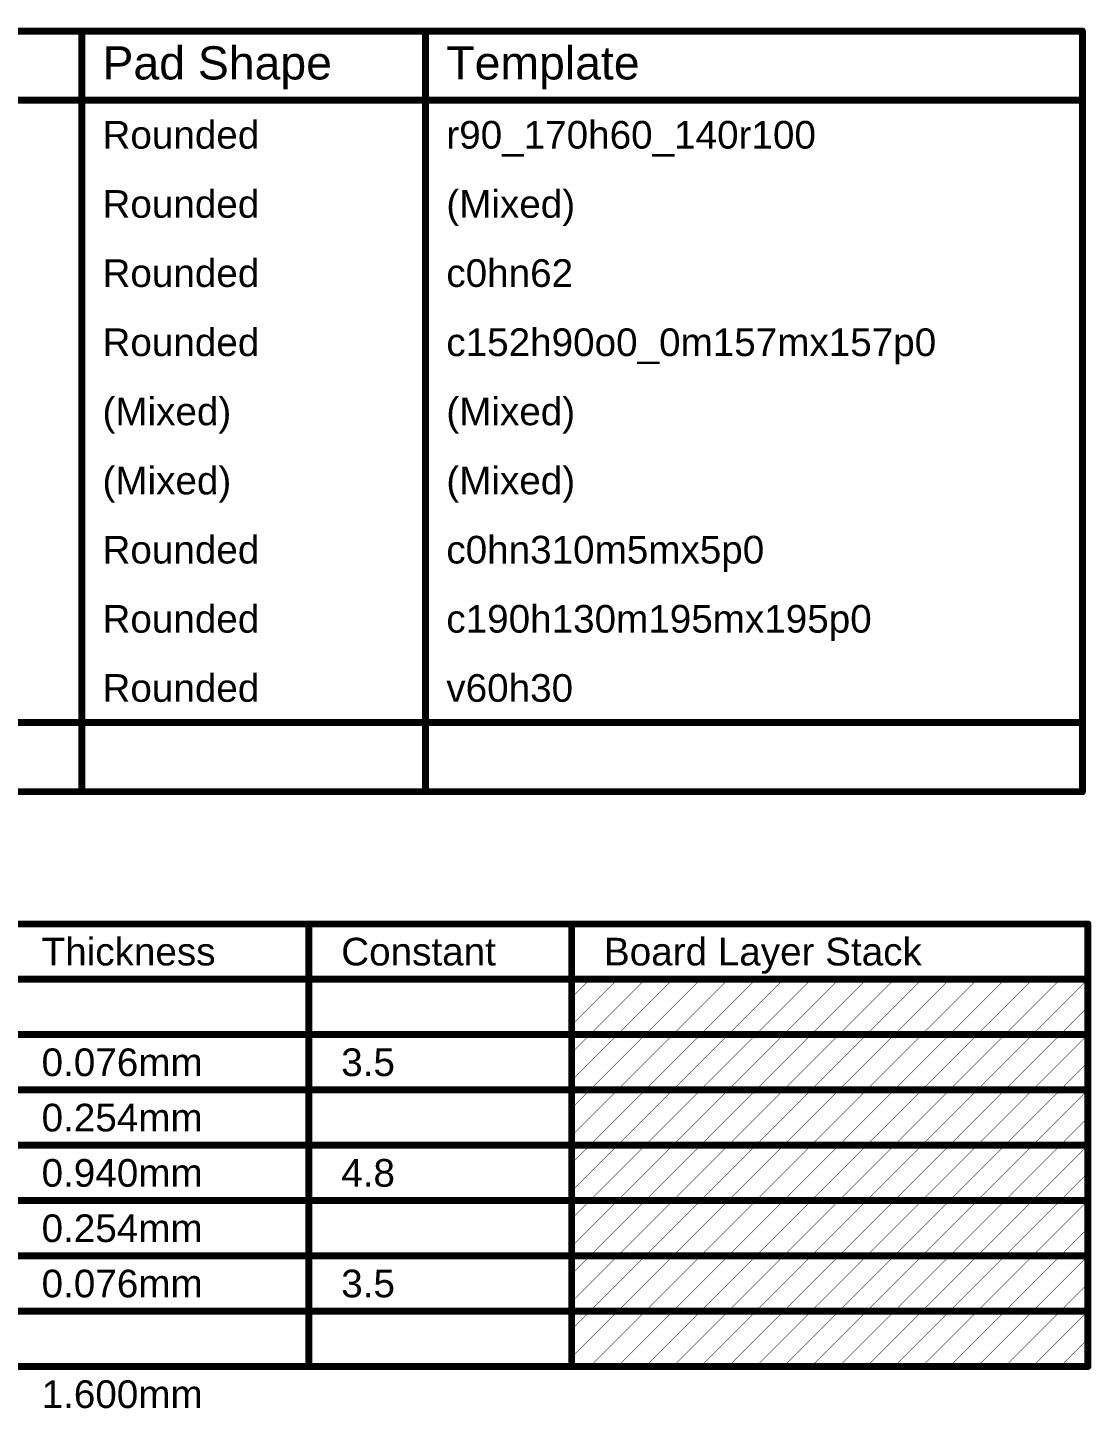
# Model space of a CAD drawing. Header units: inches. Extents: x -6 to 198, y 0 to 119.
# Drawn here: x 139.5 to 198.1, y 43 to 119 of the extents above; entities that cross this region are included whole.
import ezdxf

# ---------------------------------------------------------------- set-up
doc = ezdxf.new("R2010")
doc.units = ezdxf.units.IN
doc.layers.add('Drill Drawing', color=1, linetype='Continuous')
doc.layers.add('Fabrication', color=76, linetype='Continuous')
doc.styles.add('Arial', font='', dxfattribs={"height": 0.2})
doc.styles.get('Arial').set_extended_font_data('Arial')

msp = doc.modelspace()

# ---------------------------------------------------------------- linework, layer by layer
at = {"layer": 'Drill Drawing'}
for points in [[(-0.013, 118.845, 0.381, 0.381, 0), (197.596, 118.845, 0.381, 0.381, 0)], [(142.468, 76.935, 0.381, 0.381, 0), (142.468, 118.845, 0.381, 0.381, 0)], [(161.411, 76.935, 0.381, 0.381, 0), (161.411, 118.845, 0.381, 0.381, 0)], [(197.596, 76.935, 0.381, 0.381, 0), (197.596, 118.845, 0.381, 0.381, 0)], [(-0.013, 115.035, 0.381, 0.381, 0), (197.596, 115.035, 0.381, 0.381, 0)], [(-0.013, 80.745, 0.381, 0.381, 0), (197.596, 80.745, 0.381, 0.381, 0)], [(-0.013, 76.935, 0.381, 0.381, 0), (197.596, 76.935, 0.381, 0.381, 0)]]:
    msp.add_lwpolyline(points, format="xyseb", dxfattribs=at)
for points in [[(142.372, 118.845, 0.191, 0.191, 1), (142.563, 118.845, 0.191, 0.191, 1)], [(161.316, 118.845, 0.191, 0.191, 1), (161.506, 118.845, 0.191, 0.191, 1)], [(197.5, 118.845, 0.191, 0.191, 1), (197.691, 118.845, 0.191, 0.191, 1)], [(197.5, 118.845, 0.191, 0.191, 1), (197.691, 118.845, 0.191, 0.191, 1)], [(197.5, 115.035, 0.191, 0.191, 1), (197.691, 115.035, 0.191, 0.191, 1)], [(197.5, 80.745, 0.191, 0.191, 1), (197.691, 80.745, 0.191, 0.191, 1)], [(142.372, 76.935, 0.191, 0.191, 1), (142.563, 76.935, 0.191, 0.191, 1)], [(161.316, 76.935, 0.191, 0.191, 1), (161.506, 76.935, 0.191, 0.191, 1)], [(197.5, 76.935, 0.191, 0.191, 1), (197.691, 76.935, 0.191, 0.191, 1)], [(197.5, 76.935, 0.191, 0.191, 1), (197.691, 76.935, 0.191, 0.191, 1)]]:
    msp.add_lwpolyline(points, format="xyseb", close=True, dxfattribs=at)
at = {"layer": 'Fabrication'}
for points in [[(82.613, 69.647, 0.381, 0.381, 0), (197.899, 69.647, 0.381, 0.381, 0)], [(154.985, 45.263, 0.381, 0.381, 0), (154.985, 69.647, 0.381, 0.381, 0)], [(169.459, 45.263, 0.381, 0.381, 0), (169.459, 69.647, 0.381, 0.381, 0)], [(197.899, 45.263, 0.381, 0.381, 0), (197.899, 69.647, 0.381, 0.381, 0)], [(82.613, 66.599, 0.381, 0.381, 0), (197.899, 66.599, 0.381, 0.381, 0)], [(169.459, 64.067, 0.0254, 0.0254, 0), (171.991, 66.599, 0.0254, 0.0254, 0)], [(169.459, 65.591, 0.0254, 0.0254, 0), (170.467, 66.599, 0.0254, 0.0254, 0)], [(170.467, 63.551, 0.0254, 0.0254, 0), (173.515, 66.599, 0.0254, 0.0254, 0)], [(171.991, 63.551, 0.0254, 0.0254, 0), (175.039, 66.599, 0.0254, 0.0254, 0)], [(173.515, 63.551, 0.0254, 0.0254, 0), (176.563, 66.599, 0.0254, 0.0254, 0)], [(175.039, 63.551, 0.0254, 0.0254, 0), (178.087, 66.599, 0.0254, 0.0254, 0)], [(176.563, 63.551, 0.0254, 0.0254, 0), (179.611, 66.599, 0.0254, 0.0254, 0)], [(178.087, 63.551, 0.0254, 0.0254, 0), (181.135, 66.599, 0.0254, 0.0254, 0)], [(179.611, 63.551, 0.0254, 0.0254, 0), (182.659, 66.599, 0.0254, 0.0254, 0)], [(181.135, 63.551, 0.0254, 0.0254, 0), (184.183, 66.599, 0.0254, 0.0254, 0)], [(182.659, 63.551, 0.0254, 0.0254, 0), (185.707, 66.599, 0.0254, 0.0254, 0)], [(184.183, 63.551, 0.0254, 0.0254, 0), (187.231, 66.599, 0.0254, 0.0254, 0)], [(185.707, 63.551, 0.0254, 0.0254, 0), (188.755, 66.599, 0.0254, 0.0254, 0)], [(187.231, 63.551, 0.0254, 0.0254, 0), (190.279, 66.599, 0.0254, 0.0254, 0)], [(188.755, 63.551, 0.0254, 0.0254, 0), (191.803, 66.599, 0.0254, 0.0254, 0)], [(190.279, 63.551, 0.0254, 0.0254, 0), (193.327, 66.599, 0.0254, 0.0254, 0)], [(191.803, 63.551, 0.0254, 0.0254, 0), (194.851, 66.599, 0.0254, 0.0254, 0)], [(193.327, 63.551, 0.0254, 0.0254, 0), (196.375, 66.599, 0.0254, 0.0254, 0)], [(194.851, 63.551, 0.0254, 0.0254, 0), (197.899, 66.599, 0.0254, 0.0254, 0)], [(196.375, 63.551, 0.0254, 0.0254, 0), (197.899, 65.075, 0.0254, 0.0254, 0)], [(138.479, 63.551, 0.381, 0.381, 0), (154.985, 63.551, 0.381, 0.381, 0)], [(154.985, 63.551, 0.381, 0.381, 0), (169.459, 63.551, 0.381, 0.381, 0)], [(169.459, 63.551, 0.381, 0.381, 0), (197.899, 63.551, 0.381, 0.381, 0)], [(169.459, 61.019, 0.0254, 0.0254, 0), (171.991, 63.551, 0.0254, 0.0254, 0)], [(169.459, 62.543, 0.0254, 0.0254, 0), (170.467, 63.551, 0.0254, 0.0254, 0)], [(170.467, 60.503, 0.0254, 0.0254, 0), (173.515, 63.551, 0.0254, 0.0254, 0)], [(171.991, 60.503, 0.0254, 0.0254, 0), (175.039, 63.551, 0.0254, 0.0254, 0)], [(173.515, 60.503, 0.0254, 0.0254, 0), (176.563, 63.551, 0.0254, 0.0254, 0)], [(175.039, 60.503, 0.0254, 0.0254, 0), (178.087, 63.551, 0.0254, 0.0254, 0)], [(176.563, 60.503, 0.0254, 0.0254, 0), (179.611, 63.551, 0.0254, 0.0254, 0)], [(178.087, 60.503, 0.0254, 0.0254, 0), (181.135, 63.551, 0.0254, 0.0254, 0)], [(179.611, 60.503, 0.0254, 0.0254, 0), (182.659, 63.551, 0.0254, 0.0254, 0)], [(181.135, 60.503, 0.0254, 0.0254, 0), (184.183, 63.551, 0.0254, 0.0254, 0)], [(182.659, 60.503, 0.0254, 0.0254, 0), (185.707, 63.551, 0.0254, 0.0254, 0)], [(184.183, 60.503, 0.0254, 0.0254, 0), (187.231, 63.551, 0.0254, 0.0254, 0)], [(185.707, 60.503, 0.0254, 0.0254, 0), (188.755, 63.551, 0.0254, 0.0254, 0)], [(187.231, 60.503, 0.0254, 0.0254, 0), (190.279, 63.551, 0.0254, 0.0254, 0)], [(188.755, 60.503, 0.0254, 0.0254, 0), (191.803, 63.551, 0.0254, 0.0254, 0)], [(190.279, 60.503, 0.0254, 0.0254, 0), (193.327, 63.551, 0.0254, 0.0254, 0)], [(191.803, 60.503, 0.0254, 0.0254, 0), (194.851, 63.551, 0.0254, 0.0254, 0)], [(193.327, 60.503, 0.0254, 0.0254, 0), (196.375, 63.551, 0.0254, 0.0254, 0)], [(194.851, 60.503, 0.0254, 0.0254, 0), (197.899, 63.551, 0.0254, 0.0254, 0)], [(196.375, 60.503, 0.0254, 0.0254, 0), (197.899, 62.027, 0.0254, 0.0254, 0)], [(138.479, 60.503, 0.381, 0.381, 0), (154.985, 60.503, 0.381, 0.381, 0)], [(154.985, 60.503, 0.381, 0.381, 0), (169.459, 60.503, 0.381, 0.381, 0)], [(169.459, 60.503, 0.381, 0.381, 0), (197.899, 60.503, 0.381, 0.381, 0)], [(169.459, 57.971, 0.0254, 0.0254, 0), (171.991, 60.503, 0.0254, 0.0254, 0)], [(169.459, 59.495, 0.0254, 0.0254, 0), (170.467, 60.503, 0.0254, 0.0254, 0)], [(170.467, 57.455, 0.0254, 0.0254, 0), (173.515, 60.503, 0.0254, 0.0254, 0)], [(171.991, 57.455, 0.0254, 0.0254, 0), (175.039, 60.503, 0.0254, 0.0254, 0)], [(173.515, 57.455, 0.0254, 0.0254, 0), (176.563, 60.503, 0.0254, 0.0254, 0)], [(175.039, 57.455, 0.0254, 0.0254, 0), (178.087, 60.503, 0.0254, 0.0254, 0)], [(176.563, 57.455, 0.0254, 0.0254, 0), (179.611, 60.503, 0.0254, 0.0254, 0)], [(178.087, 57.455, 0.0254, 0.0254, 0), (181.135, 60.503, 0.0254, 0.0254, 0)], [(179.611, 57.455, 0.0254, 0.0254, 0), (182.659, 60.503, 0.0254, 0.0254, 0)], [(181.135, 57.455, 0.0254, 0.0254, 0), (184.183, 60.503, 0.0254, 0.0254, 0)], [(182.659, 57.455, 0.0254, 0.0254, 0), (185.707, 60.503, 0.0254, 0.0254, 0)], [(184.183, 57.455, 0.0254, 0.0254, 0), (187.231, 60.503, 0.0254, 0.0254, 0)], [(185.707, 57.455, 0.0254, 0.0254, 0), (188.755, 60.503, 0.0254, 0.0254, 0)], [(187.231, 57.455, 0.0254, 0.0254, 0), (190.279, 60.503, 0.0254, 0.0254, 0)], [(188.755, 57.455, 0.0254, 0.0254, 0), (191.803, 60.503, 0.0254, 0.0254, 0)], [(190.279, 57.455, 0.0254, 0.0254, 0), (193.327, 60.503, 0.0254, 0.0254, 0)], [(191.803, 57.455, 0.0254, 0.0254, 0), (194.851, 60.503, 0.0254, 0.0254, 0)], [(193.327, 57.455, 0.0254, 0.0254, 0), (196.375, 60.503, 0.0254, 0.0254, 0)], [(194.851, 57.455, 0.0254, 0.0254, 0), (197.899, 60.503, 0.0254, 0.0254, 0)], [(196.375, 57.455, 0.0254, 0.0254, 0), (197.899, 58.979, 0.0254, 0.0254, 0)], [(138.479, 57.455, 0.381, 0.381, 0), (154.985, 57.455, 0.381, 0.381, 0)], [(154.985, 57.455, 0.381, 0.381, 0), (169.459, 57.455, 0.381, 0.381, 0)], [(169.459, 57.455, 0.381, 0.381, 0), (197.899, 57.455, 0.381, 0.381, 0)], [(169.459, 54.923, 0.0254, 0.0254, 0), (171.991, 57.455, 0.0254, 0.0254, 0)], [(169.459, 56.447, 0.0254, 0.0254, 0), (170.467, 57.455, 0.0254, 0.0254, 0)], [(170.467, 54.407, 0.0254, 0.0254, 0), (173.515, 57.455, 0.0254, 0.0254, 0)], [(171.991, 54.407, 0.0254, 0.0254, 0), (175.039, 57.455, 0.0254, 0.0254, 0)], [(173.515, 54.407, 0.0254, 0.0254, 0), (176.563, 57.455, 0.0254, 0.0254, 0)], [(175.039, 54.407, 0.0254, 0.0254, 0), (178.087, 57.455, 0.0254, 0.0254, 0)], [(176.563, 54.407, 0.0254, 0.0254, 0), (179.611, 57.455, 0.0254, 0.0254, 0)], [(178.087, 54.407, 0.0254, 0.0254, 0), (181.135, 57.455, 0.0254, 0.0254, 0)], [(179.611, 54.407, 0.0254, 0.0254, 0), (182.659, 57.455, 0.0254, 0.0254, 0)], [(181.135, 54.407, 0.0254, 0.0254, 0), (184.183, 57.455, 0.0254, 0.0254, 0)], [(182.659, 54.407, 0.0254, 0.0254, 0), (185.707, 57.455, 0.0254, 0.0254, 0)], [(184.183, 54.407, 0.0254, 0.0254, 0), (187.231, 57.455, 0.0254, 0.0254, 0)], [(185.707, 54.407, 0.0254, 0.0254, 0), (188.755, 57.455, 0.0254, 0.0254, 0)], [(187.231, 54.407, 0.0254, 0.0254, 0), (190.279, 57.455, 0.0254, 0.0254, 0)], [(188.755, 54.407, 0.0254, 0.0254, 0), (191.803, 57.455, 0.0254, 0.0254, 0)], [(190.279, 54.407, 0.0254, 0.0254, 0), (193.327, 57.455, 0.0254, 0.0254, 0)], [(191.803, 54.407, 0.0254, 0.0254, 0), (194.851, 57.455, 0.0254, 0.0254, 0)], [(193.327, 54.407, 0.0254, 0.0254, 0), (196.375, 57.455, 0.0254, 0.0254, 0)], [(194.851, 54.407, 0.0254, 0.0254, 0), (197.899, 57.455, 0.0254, 0.0254, 0)], [(196.375, 54.407, 0.0254, 0.0254, 0), (197.899, 55.931, 0.0254, 0.0254, 0)], [(138.479, 54.407, 0.381, 0.381, 0), (154.985, 54.407, 0.381, 0.381, 0)], [(154.985, 54.407, 0.381, 0.381, 0), (169.459, 54.407, 0.381, 0.381, 0)], [(169.459, 54.407, 0.381, 0.381, 0), (197.899, 54.407, 0.381, 0.381, 0)], [(169.459, 51.875, 0.0254, 0.0254, 0), (171.991, 54.407, 0.0254, 0.0254, 0)], [(169.459, 53.399, 0.0254, 0.0254, 0), (170.467, 54.407, 0.0254, 0.0254, 0)], [(170.467, 51.359, 0.0254, 0.0254, 0), (173.515, 54.407, 0.0254, 0.0254, 0)], [(171.991, 51.359, 0.0254, 0.0254, 0), (175.039, 54.407, 0.0254, 0.0254, 0)], [(173.515, 51.359, 0.0254, 0.0254, 0), (176.563, 54.407, 0.0254, 0.0254, 0)], [(175.039, 51.359, 0.0254, 0.0254, 0), (178.087, 54.407, 0.0254, 0.0254, 0)], [(176.563, 51.359, 0.0254, 0.0254, 0), (179.611, 54.407, 0.0254, 0.0254, 0)], [(178.087, 51.359, 0.0254, 0.0254, 0), (181.135, 54.407, 0.0254, 0.0254, 0)], [(179.611, 51.359, 0.0254, 0.0254, 0), (182.659, 54.407, 0.0254, 0.0254, 0)], [(181.135, 51.359, 0.0254, 0.0254, 0), (184.183, 54.407, 0.0254, 0.0254, 0)], [(182.659, 51.359, 0.0254, 0.0254, 0), (185.707, 54.407, 0.0254, 0.0254, 0)], [(184.183, 51.359, 0.0254, 0.0254, 0), (187.231, 54.407, 0.0254, 0.0254, 0)], [(185.707, 51.359, 0.0254, 0.0254, 0), (188.755, 54.407, 0.0254, 0.0254, 0)], [(187.231, 51.359, 0.0254, 0.0254, 0), (190.279, 54.407, 0.0254, 0.0254, 0)], [(188.755, 51.359, 0.0254, 0.0254, 0), (191.803, 54.407, 0.0254, 0.0254, 0)], [(190.279, 51.359, 0.0254, 0.0254, 0), (193.327, 54.407, 0.0254, 0.0254, 0)], [(191.803, 51.359, 0.0254, 0.0254, 0), (194.851, 54.407, 0.0254, 0.0254, 0)], [(193.327, 51.359, 0.0254, 0.0254, 0), (196.375, 54.407, 0.0254, 0.0254, 0)], [(194.851, 51.359, 0.0254, 0.0254, 0), (197.899, 54.407, 0.0254, 0.0254, 0)], [(196.375, 51.359, 0.0254, 0.0254, 0), (197.899, 52.883, 0.0254, 0.0254, 0)], [(138.479, 51.359, 0.381, 0.381, 0), (154.985, 51.359, 0.381, 0.381, 0)], [(154.985, 51.359, 0.381, 0.381, 0), (169.459, 51.359, 0.381, 0.381, 0)], [(169.459, 51.359, 0.381, 0.381, 0), (197.899, 51.359, 0.381, 0.381, 0)], [(169.459, 48.827, 0.0254, 0.0254, 0), (171.991, 51.359, 0.0254, 0.0254, 0)], [(169.459, 50.351, 0.0254, 0.0254, 0), (170.467, 51.359, 0.0254, 0.0254, 0)], [(170.467, 48.311, 0.0254, 0.0254, 0), (173.515, 51.359, 0.0254, 0.0254, 0)], [(171.991, 48.311, 0.0254, 0.0254, 0), (175.039, 51.359, 0.0254, 0.0254, 0)], [(173.515, 48.311, 0.0254, 0.0254, 0), (176.563, 51.359, 0.0254, 0.0254, 0)], [(175.039, 48.311, 0.0254, 0.0254, 0), (178.087, 51.359, 0.0254, 0.0254, 0)], [(176.563, 48.311, 0.0254, 0.0254, 0), (179.611, 51.359, 0.0254, 0.0254, 0)], [(178.087, 48.311, 0.0254, 0.0254, 0), (181.135, 51.359, 0.0254, 0.0254, 0)], [(179.611, 48.311, 0.0254, 0.0254, 0), (182.659, 51.359, 0.0254, 0.0254, 0)], [(181.135, 48.311, 0.0254, 0.0254, 0), (184.183, 51.359, 0.0254, 0.0254, 0)], [(182.659, 48.311, 0.0254, 0.0254, 0), (185.707, 51.359, 0.0254, 0.0254, 0)], [(184.183, 48.311, 0.0254, 0.0254, 0), (187.231, 51.359, 0.0254, 0.0254, 0)], [(185.707, 48.311, 0.0254, 0.0254, 0), (188.755, 51.359, 0.0254, 0.0254, 0)], [(187.231, 48.311, 0.0254, 0.0254, 0), (190.279, 51.359, 0.0254, 0.0254, 0)], [(188.755, 48.311, 0.0254, 0.0254, 0), (191.803, 51.359, 0.0254, 0.0254, 0)], [(190.279, 48.311, 0.0254, 0.0254, 0), (193.327, 51.359, 0.0254, 0.0254, 0)], [(191.803, 48.311, 0.0254, 0.0254, 0), (194.851, 51.359, 0.0254, 0.0254, 0)], [(193.327, 48.311, 0.0254, 0.0254, 0), (196.375, 51.359, 0.0254, 0.0254, 0)], [(194.851, 48.311, 0.0254, 0.0254, 0), (197.899, 51.359, 0.0254, 0.0254, 0)], [(196.375, 48.311, 0.0254, 0.0254, 0), (197.899, 49.835, 0.0254, 0.0254, 0)], [(138.479, 48.311, 0.381, 0.381, 0), (154.985, 48.311, 0.381, 0.381, 0)], [(154.985, 48.311, 0.381, 0.381, 0), (169.459, 48.311, 0.381, 0.381, 0)], [(169.459, 48.311, 0.381, 0.381, 0), (197.899, 48.311, 0.381, 0.381, 0)], [(169.459, 45.779, 0.0254, 0.0254, 0), (171.991, 48.311, 0.0254, 0.0254, 0)], [(169.459, 47.303, 0.0254, 0.0254, 0), (170.467, 48.311, 0.0254, 0.0254, 0)], [(170.467, 45.263, 0.0254, 0.0254, 0), (173.515, 48.311, 0.0254, 0.0254, 0)], [(171.991, 45.263, 0.0254, 0.0254, 0), (175.039, 48.311, 0.0254, 0.0254, 0)], [(173.515, 45.263, 0.0254, 0.0254, 0), (176.563, 48.311, 0.0254, 0.0254, 0)], [(175.039, 45.263, 0.0254, 0.0254, 0), (178.087, 48.311, 0.0254, 0.0254, 0)], [(176.563, 45.263, 0.0254, 0.0254, 0), (179.611, 48.311, 0.0254, 0.0254, 0)], [(178.087, 45.263, 0.0254, 0.0254, 0), (181.135, 48.311, 0.0254, 0.0254, 0)], [(179.611, 45.263, 0.0254, 0.0254, 0), (182.659, 48.311, 0.0254, 0.0254, 0)], [(181.135, 45.263, 0.0254, 0.0254, 0), (184.183, 48.311, 0.0254, 0.0254, 0)], [(182.659, 45.263, 0.0254, 0.0254, 0), (185.707, 48.311, 0.0254, 0.0254, 0)], [(184.183, 45.263, 0.0254, 0.0254, 0), (187.231, 48.311, 0.0254, 0.0254, 0)], [(185.707, 45.263, 0.0254, 0.0254, 0), (188.755, 48.311, 0.0254, 0.0254, 0)], [(187.231, 45.263, 0.0254, 0.0254, 0), (190.279, 48.311, 0.0254, 0.0254, 0)], [(188.755, 45.263, 0.0254, 0.0254, 0), (191.803, 48.311, 0.0254, 0.0254, 0)], [(190.279, 45.263, 0.0254, 0.0254, 0), (193.327, 48.311, 0.0254, 0.0254, 0)], [(191.803, 45.263, 0.0254, 0.0254, 0), (194.851, 48.311, 0.0254, 0.0254, 0)], [(193.327, 45.263, 0.0254, 0.0254, 0), (196.375, 48.311, 0.0254, 0.0254, 0)], [(194.851, 45.263, 0.0254, 0.0254, 0), (197.899, 48.311, 0.0254, 0.0254, 0)], [(196.375, 45.263, 0.0254, 0.0254, 0), (197.899, 46.787, 0.0254, 0.0254, 0)], [(138.479, 45.263, 0.381, 0.381, 0), (154.985, 45.263, 0.381, 0.381, 0)], [(154.985, 45.263, 0.381, 0.381, 0), (169.459, 45.263, 0.381, 0.381, 0)], [(169.459, 45.263, 0.381, 0.381, 0), (197.899, 45.263, 0.381, 0.381, 0)]]:
    msp.add_lwpolyline(points, format="xyseb", dxfattribs=at)
for points in [[(154.889, 69.647, 0.191, 0.191, 1), (155.08, 69.647, 0.191, 0.191, 1)], [(169.364, 69.647, 0.191, 0.191, 1), (169.554, 69.647, 0.191, 0.191, 1)], [(197.804, 69.647, 0.191, 0.191, 1), (197.994, 69.647, 0.191, 0.191, 1)], [(197.804, 69.647, 0.191, 0.191, 1), (197.994, 69.647, 0.191, 0.191, 1)], [(170.461, 66.599, 0.0127, 0.0127, 1), (170.473, 66.599, 0.0127, 0.0127, 1)], [(171.985, 66.599, 0.0127, 0.0127, 1), (171.997, 66.599, 0.0127, 0.0127, 1)], [(173.509, 66.599, 0.0127, 0.0127, 1), (173.521, 66.599, 0.0127, 0.0127, 1)], [(175.033, 66.599, 0.0127, 0.0127, 1), (175.045, 66.599, 0.0127, 0.0127, 1)], [(176.557, 66.599, 0.0127, 0.0127, 1), (176.569, 66.599, 0.0127, 0.0127, 1)], [(178.081, 66.599, 0.0127, 0.0127, 1), (178.093, 66.599, 0.0127, 0.0127, 1)], [(179.605, 66.599, 0.0127, 0.0127, 1), (179.617, 66.599, 0.0127, 0.0127, 1)], [(181.129, 66.599, 0.0127, 0.0127, 1), (181.141, 66.599, 0.0127, 0.0127, 1)], [(182.653, 66.599, 0.0127, 0.0127, 1), (182.665, 66.599, 0.0127, 0.0127, 1)], [(184.177, 66.599, 0.0127, 0.0127, 1), (184.189, 66.599, 0.0127, 0.0127, 1)], [(185.701, 66.599, 0.0127, 0.0127, 1), (185.713, 66.599, 0.0127, 0.0127, 1)], [(187.225, 66.599, 0.0127, 0.0127, 1), (187.237, 66.599, 0.0127, 0.0127, 1)], [(188.749, 66.599, 0.0127, 0.0127, 1), (188.761, 66.599, 0.0127, 0.0127, 1)], [(190.273, 66.599, 0.0127, 0.0127, 1), (190.285, 66.599, 0.0127, 0.0127, 1)], [(191.797, 66.599, 0.0127, 0.0127, 1), (191.809, 66.599, 0.0127, 0.0127, 1)], [(193.321, 66.599, 0.0127, 0.0127, 1), (193.333, 66.599, 0.0127, 0.0127, 1)], [(194.845, 66.599, 0.0127, 0.0127, 1), (194.857, 66.599, 0.0127, 0.0127, 1)], [(196.369, 66.599, 0.0127, 0.0127, 1), (196.381, 66.599, 0.0127, 0.0127, 1)], [(197.804, 66.599, 0.191, 0.191, 1), (197.994, 66.599, 0.191, 0.191, 1)], [(197.893, 66.599, 0.0127, 0.0127, 1), (197.905, 66.599, 0.0127, 0.0127, 1)], [(169.453, 65.591, 0.0127, 0.0127, 1), (169.466, 65.591, 0.0127, 0.0127, 1)], [(197.893, 65.075, 0.0127, 0.0127, 1), (197.905, 65.075, 0.0127, 0.0127, 1)], [(169.453, 64.067, 0.0127, 0.0127, 1), (169.466, 64.067, 0.0127, 0.0127, 1)], [(154.889, 63.551, 0.191, 0.191, 1), (155.08, 63.551, 0.191, 0.191, 1)], [(154.889, 63.551, 0.191, 0.191, 1), (155.08, 63.551, 0.191, 0.191, 1)], [(169.364, 63.551, 0.191, 0.191, 1), (169.554, 63.551, 0.191, 0.191, 1)], [(169.364, 63.551, 0.191, 0.191, 1), (169.554, 63.551, 0.191, 0.191, 1)], [(170.461, 63.551, 0.0127, 0.0127, 1), (170.473, 63.551, 0.0127, 0.0127, 1)], [(170.461, 63.551, 0.0127, 0.0127, 1), (170.473, 63.551, 0.0127, 0.0127, 1)], [(171.985, 63.551, 0.0127, 0.0127, 1), (171.997, 63.551, 0.0127, 0.0127, 1)], [(171.985, 63.551, 0.0127, 0.0127, 1), (171.997, 63.551, 0.0127, 0.0127, 1)], [(173.509, 63.551, 0.0127, 0.0127, 1), (173.521, 63.551, 0.0127, 0.0127, 1)], [(173.509, 63.551, 0.0127, 0.0127, 1), (173.521, 63.551, 0.0127, 0.0127, 1)], [(175.033, 63.551, 0.0127, 0.0127, 1), (175.045, 63.551, 0.0127, 0.0127, 1)], [(175.033, 63.551, 0.0127, 0.0127, 1), (175.045, 63.551, 0.0127, 0.0127, 1)], [(176.557, 63.551, 0.0127, 0.0127, 1), (176.569, 63.551, 0.0127, 0.0127, 1)], [(176.557, 63.551, 0.0127, 0.0127, 1), (176.569, 63.551, 0.0127, 0.0127, 1)], [(178.081, 63.551, 0.0127, 0.0127, 1), (178.093, 63.551, 0.0127, 0.0127, 1)], [(178.081, 63.551, 0.0127, 0.0127, 1), (178.093, 63.551, 0.0127, 0.0127, 1)], [(179.605, 63.551, 0.0127, 0.0127, 1), (179.617, 63.551, 0.0127, 0.0127, 1)], [(179.605, 63.551, 0.0127, 0.0127, 1), (179.617, 63.551, 0.0127, 0.0127, 1)], [(181.129, 63.551, 0.0127, 0.0127, 1), (181.141, 63.551, 0.0127, 0.0127, 1)], [(181.129, 63.551, 0.0127, 0.0127, 1), (181.141, 63.551, 0.0127, 0.0127, 1)], [(182.653, 63.551, 0.0127, 0.0127, 1), (182.665, 63.551, 0.0127, 0.0127, 1)], [(182.653, 63.551, 0.0127, 0.0127, 1), (182.665, 63.551, 0.0127, 0.0127, 1)], [(184.177, 63.551, 0.0127, 0.0127, 1), (184.189, 63.551, 0.0127, 0.0127, 1)], [(184.177, 63.551, 0.0127, 0.0127, 1), (184.189, 63.551, 0.0127, 0.0127, 1)], [(185.701, 63.551, 0.0127, 0.0127, 1), (185.713, 63.551, 0.0127, 0.0127, 1)], [(185.701, 63.551, 0.0127, 0.0127, 1), (185.713, 63.551, 0.0127, 0.0127, 1)], [(187.225, 63.551, 0.0127, 0.0127, 1), (187.237, 63.551, 0.0127, 0.0127, 1)], [(187.225, 63.551, 0.0127, 0.0127, 1), (187.237, 63.551, 0.0127, 0.0127, 1)], [(188.749, 63.551, 0.0127, 0.0127, 1), (188.761, 63.551, 0.0127, 0.0127, 1)], [(188.749, 63.551, 0.0127, 0.0127, 1), (188.761, 63.551, 0.0127, 0.0127, 1)], [(190.273, 63.551, 0.0127, 0.0127, 1), (190.285, 63.551, 0.0127, 0.0127, 1)], [(190.273, 63.551, 0.0127, 0.0127, 1), (190.285, 63.551, 0.0127, 0.0127, 1)], [(191.797, 63.551, 0.0127, 0.0127, 1), (191.809, 63.551, 0.0127, 0.0127, 1)], [(191.797, 63.551, 0.0127, 0.0127, 1), (191.809, 63.551, 0.0127, 0.0127, 1)], [(193.321, 63.551, 0.0127, 0.0127, 1), (193.333, 63.551, 0.0127, 0.0127, 1)], [(193.321, 63.551, 0.0127, 0.0127, 1), (193.333, 63.551, 0.0127, 0.0127, 1)], [(194.845, 63.551, 0.0127, 0.0127, 1), (194.857, 63.551, 0.0127, 0.0127, 1)], [(194.845, 63.551, 0.0127, 0.0127, 1), (194.857, 63.551, 0.0127, 0.0127, 1)], [(196.369, 63.551, 0.0127, 0.0127, 1), (196.381, 63.551, 0.0127, 0.0127, 1)], [(196.369, 63.551, 0.0127, 0.0127, 1), (196.381, 63.551, 0.0127, 0.0127, 1)], [(197.804, 63.551, 0.191, 0.191, 1), (197.994, 63.551, 0.191, 0.191, 1)], [(197.893, 63.551, 0.0127, 0.0127, 1), (197.905, 63.551, 0.0127, 0.0127, 1)], [(169.453, 62.543, 0.0127, 0.0127, 1), (169.466, 62.543, 0.0127, 0.0127, 1)], [(197.893, 62.027, 0.0127, 0.0127, 1), (197.905, 62.027, 0.0127, 0.0127, 1)], [(169.453, 61.019, 0.0127, 0.0127, 1), (169.466, 61.019, 0.0127, 0.0127, 1)], [(154.889, 60.503, 0.191, 0.191, 1), (155.08, 60.503, 0.191, 0.191, 1)], [(154.889, 60.503, 0.191, 0.191, 1), (155.08, 60.503, 0.191, 0.191, 1)], [(169.364, 60.503, 0.191, 0.191, 1), (169.554, 60.503, 0.191, 0.191, 1)], [(169.364, 60.503, 0.191, 0.191, 1), (169.554, 60.503, 0.191, 0.191, 1)], [(170.461, 60.503, 0.0127, 0.0127, 1), (170.473, 60.503, 0.0127, 0.0127, 1)], [(170.461, 60.503, 0.0127, 0.0127, 1), (170.473, 60.503, 0.0127, 0.0127, 1)], [(171.985, 60.503, 0.0127, 0.0127, 1), (171.997, 60.503, 0.0127, 0.0127, 1)], [(171.985, 60.503, 0.0127, 0.0127, 1), (171.997, 60.503, 0.0127, 0.0127, 1)], [(173.509, 60.503, 0.0127, 0.0127, 1), (173.521, 60.503, 0.0127, 0.0127, 1)], [(173.509, 60.503, 0.0127, 0.0127, 1), (173.521, 60.503, 0.0127, 0.0127, 1)], [(175.033, 60.503, 0.0127, 0.0127, 1), (175.045, 60.503, 0.0127, 0.0127, 1)], [(175.033, 60.503, 0.0127, 0.0127, 1), (175.045, 60.503, 0.0127, 0.0127, 1)], [(176.557, 60.503, 0.0127, 0.0127, 1), (176.569, 60.503, 0.0127, 0.0127, 1)], [(176.557, 60.503, 0.0127, 0.0127, 1), (176.569, 60.503, 0.0127, 0.0127, 1)], [(178.081, 60.503, 0.0127, 0.0127, 1), (178.093, 60.503, 0.0127, 0.0127, 1)], [(178.081, 60.503, 0.0127, 0.0127, 1), (178.093, 60.503, 0.0127, 0.0127, 1)], [(179.605, 60.503, 0.0127, 0.0127, 1), (179.617, 60.503, 0.0127, 0.0127, 1)], [(179.605, 60.503, 0.0127, 0.0127, 1), (179.617, 60.503, 0.0127, 0.0127, 1)], [(181.129, 60.503, 0.0127, 0.0127, 1), (181.141, 60.503, 0.0127, 0.0127, 1)], [(181.129, 60.503, 0.0127, 0.0127, 1), (181.141, 60.503, 0.0127, 0.0127, 1)], [(182.653, 60.503, 0.0127, 0.0127, 1), (182.665, 60.503, 0.0127, 0.0127, 1)], [(182.653, 60.503, 0.0127, 0.0127, 1), (182.665, 60.503, 0.0127, 0.0127, 1)], [(184.177, 60.503, 0.0127, 0.0127, 1), (184.189, 60.503, 0.0127, 0.0127, 1)], [(184.177, 60.503, 0.0127, 0.0127, 1), (184.189, 60.503, 0.0127, 0.0127, 1)], [(185.701, 60.503, 0.0127, 0.0127, 1), (185.713, 60.503, 0.0127, 0.0127, 1)], [(185.701, 60.503, 0.0127, 0.0127, 1), (185.713, 60.503, 0.0127, 0.0127, 1)], [(187.225, 60.503, 0.0127, 0.0127, 1), (187.237, 60.503, 0.0127, 0.0127, 1)], [(187.225, 60.503, 0.0127, 0.0127, 1), (187.237, 60.503, 0.0127, 0.0127, 1)], [(188.749, 60.503, 0.0127, 0.0127, 1), (188.761, 60.503, 0.0127, 0.0127, 1)], [(188.749, 60.503, 0.0127, 0.0127, 1), (188.761, 60.503, 0.0127, 0.0127, 1)], [(190.273, 60.503, 0.0127, 0.0127, 1), (190.285, 60.503, 0.0127, 0.0127, 1)], [(190.273, 60.503, 0.0127, 0.0127, 1), (190.285, 60.503, 0.0127, 0.0127, 1)], [(191.797, 60.503, 0.0127, 0.0127, 1), (191.809, 60.503, 0.0127, 0.0127, 1)], [(191.797, 60.503, 0.0127, 0.0127, 1), (191.809, 60.503, 0.0127, 0.0127, 1)], [(193.321, 60.503, 0.0127, 0.0127, 1), (193.333, 60.503, 0.0127, 0.0127, 1)], [(193.321, 60.503, 0.0127, 0.0127, 1), (193.333, 60.503, 0.0127, 0.0127, 1)], [(194.845, 60.503, 0.0127, 0.0127, 1), (194.857, 60.503, 0.0127, 0.0127, 1)], [(194.845, 60.503, 0.0127, 0.0127, 1), (194.857, 60.503, 0.0127, 0.0127, 1)], [(196.369, 60.503, 0.0127, 0.0127, 1), (196.381, 60.503, 0.0127, 0.0127, 1)], [(196.369, 60.503, 0.0127, 0.0127, 1), (196.381, 60.503, 0.0127, 0.0127, 1)], [(197.804, 60.503, 0.191, 0.191, 1), (197.994, 60.503, 0.191, 0.191, 1)], [(197.893, 60.503, 0.0127, 0.0127, 1), (197.905, 60.503, 0.0127, 0.0127, 1)], [(169.453, 59.495, 0.0127, 0.0127, 1), (169.466, 59.495, 0.0127, 0.0127, 1)], [(197.893, 58.979, 0.0127, 0.0127, 1), (197.905, 58.979, 0.0127, 0.0127, 1)], [(169.453, 57.971, 0.0127, 0.0127, 1), (169.466, 57.971, 0.0127, 0.0127, 1)], [(154.889, 57.455, 0.191, 0.191, 1), (155.08, 57.455, 0.191, 0.191, 1)], [(154.889, 57.455, 0.191, 0.191, 1), (155.08, 57.455, 0.191, 0.191, 1)], [(169.364, 57.455, 0.191, 0.191, 1), (169.554, 57.455, 0.191, 0.191, 1)], [(169.364, 57.455, 0.191, 0.191, 1), (169.554, 57.455, 0.191, 0.191, 1)], [(170.461, 57.455, 0.0127, 0.0127, 1), (170.473, 57.455, 0.0127, 0.0127, 1)], [(170.461, 57.455, 0.0127, 0.0127, 1), (170.473, 57.455, 0.0127, 0.0127, 1)], [(171.985, 57.455, 0.0127, 0.0127, 1), (171.997, 57.455, 0.0127, 0.0127, 1)], [(171.985, 57.455, 0.0127, 0.0127, 1), (171.997, 57.455, 0.0127, 0.0127, 1)], [(173.509, 57.455, 0.0127, 0.0127, 1), (173.521, 57.455, 0.0127, 0.0127, 1)], [(173.509, 57.455, 0.0127, 0.0127, 1), (173.521, 57.455, 0.0127, 0.0127, 1)], [(175.033, 57.455, 0.0127, 0.0127, 1), (175.045, 57.455, 0.0127, 0.0127, 1)], [(175.033, 57.455, 0.0127, 0.0127, 1), (175.045, 57.455, 0.0127, 0.0127, 1)], [(176.557, 57.455, 0.0127, 0.0127, 1), (176.569, 57.455, 0.0127, 0.0127, 1)], [(176.557, 57.455, 0.0127, 0.0127, 1), (176.569, 57.455, 0.0127, 0.0127, 1)], [(178.081, 57.455, 0.0127, 0.0127, 1), (178.093, 57.455, 0.0127, 0.0127, 1)], [(178.081, 57.455, 0.0127, 0.0127, 1), (178.093, 57.455, 0.0127, 0.0127, 1)], [(179.605, 57.455, 0.0127, 0.0127, 1), (179.617, 57.455, 0.0127, 0.0127, 1)], [(179.605, 57.455, 0.0127, 0.0127, 1), (179.617, 57.455, 0.0127, 0.0127, 1)], [(181.129, 57.455, 0.0127, 0.0127, 1), (181.141, 57.455, 0.0127, 0.0127, 1)], [(181.129, 57.455, 0.0127, 0.0127, 1), (181.141, 57.455, 0.0127, 0.0127, 1)], [(182.653, 57.455, 0.0127, 0.0127, 1), (182.665, 57.455, 0.0127, 0.0127, 1)], [(182.653, 57.455, 0.0127, 0.0127, 1), (182.665, 57.455, 0.0127, 0.0127, 1)], [(184.177, 57.455, 0.0127, 0.0127, 1), (184.189, 57.455, 0.0127, 0.0127, 1)], [(184.177, 57.455, 0.0127, 0.0127, 1), (184.189, 57.455, 0.0127, 0.0127, 1)], [(185.701, 57.455, 0.0127, 0.0127, 1), (185.713, 57.455, 0.0127, 0.0127, 1)], [(185.701, 57.455, 0.0127, 0.0127, 1), (185.713, 57.455, 0.0127, 0.0127, 1)], [(187.225, 57.455, 0.0127, 0.0127, 1), (187.237, 57.455, 0.0127, 0.0127, 1)], [(187.225, 57.455, 0.0127, 0.0127, 1), (187.237, 57.455, 0.0127, 0.0127, 1)], [(188.749, 57.455, 0.0127, 0.0127, 1), (188.761, 57.455, 0.0127, 0.0127, 1)], [(188.749, 57.455, 0.0127, 0.0127, 1), (188.761, 57.455, 0.0127, 0.0127, 1)], [(190.273, 57.455, 0.0127, 0.0127, 1), (190.285, 57.455, 0.0127, 0.0127, 1)], [(190.273, 57.455, 0.0127, 0.0127, 1), (190.285, 57.455, 0.0127, 0.0127, 1)], [(191.797, 57.455, 0.0127, 0.0127, 1), (191.809, 57.455, 0.0127, 0.0127, 1)], [(191.797, 57.455, 0.0127, 0.0127, 1), (191.809, 57.455, 0.0127, 0.0127, 1)], [(193.321, 57.455, 0.0127, 0.0127, 1), (193.333, 57.455, 0.0127, 0.0127, 1)], [(193.321, 57.455, 0.0127, 0.0127, 1), (193.333, 57.455, 0.0127, 0.0127, 1)], [(194.845, 57.455, 0.0127, 0.0127, 1), (194.857, 57.455, 0.0127, 0.0127, 1)], [(194.845, 57.455, 0.0127, 0.0127, 1), (194.857, 57.455, 0.0127, 0.0127, 1)], [(196.369, 57.455, 0.0127, 0.0127, 1), (196.381, 57.455, 0.0127, 0.0127, 1)], [(196.369, 57.455, 0.0127, 0.0127, 1), (196.381, 57.455, 0.0127, 0.0127, 1)], [(197.804, 57.455, 0.191, 0.191, 1), (197.994, 57.455, 0.191, 0.191, 1)], [(197.893, 57.455, 0.0127, 0.0127, 1), (197.905, 57.455, 0.0127, 0.0127, 1)], [(169.453, 56.447, 0.0127, 0.0127, 1), (169.466, 56.447, 0.0127, 0.0127, 1)], [(197.893, 55.931, 0.0127, 0.0127, 1), (197.905, 55.931, 0.0127, 0.0127, 1)], [(169.453, 54.923, 0.0127, 0.0127, 1), (169.466, 54.923, 0.0127, 0.0127, 1)], [(154.889, 54.407, 0.191, 0.191, 1), (155.08, 54.407, 0.191, 0.191, 1)], [(154.889, 54.407, 0.191, 0.191, 1), (155.08, 54.407, 0.191, 0.191, 1)], [(169.364, 54.407, 0.191, 0.191, 1), (169.554, 54.407, 0.191, 0.191, 1)], [(169.364, 54.407, 0.191, 0.191, 1), (169.554, 54.407, 0.191, 0.191, 1)], [(170.461, 54.407, 0.0127, 0.0127, 1), (170.473, 54.407, 0.0127, 0.0127, 1)], [(170.461, 54.407, 0.0127, 0.0127, 1), (170.473, 54.407, 0.0127, 0.0127, 1)], [(171.985, 54.407, 0.0127, 0.0127, 1), (171.997, 54.407, 0.0127, 0.0127, 1)], [(171.985, 54.407, 0.0127, 0.0127, 1), (171.997, 54.407, 0.0127, 0.0127, 1)], [(173.509, 54.407, 0.0127, 0.0127, 1), (173.521, 54.407, 0.0127, 0.0127, 1)], [(173.509, 54.407, 0.0127, 0.0127, 1), (173.521, 54.407, 0.0127, 0.0127, 1)], [(175.033, 54.407, 0.0127, 0.0127, 1), (175.045, 54.407, 0.0127, 0.0127, 1)], [(175.033, 54.407, 0.0127, 0.0127, 1), (175.045, 54.407, 0.0127, 0.0127, 1)], [(176.557, 54.407, 0.0127, 0.0127, 1), (176.569, 54.407, 0.0127, 0.0127, 1)], [(176.557, 54.407, 0.0127, 0.0127, 1), (176.569, 54.407, 0.0127, 0.0127, 1)], [(178.081, 54.407, 0.0127, 0.0127, 1), (178.093, 54.407, 0.0127, 0.0127, 1)], [(178.081, 54.407, 0.0127, 0.0127, 1), (178.093, 54.407, 0.0127, 0.0127, 1)], [(179.605, 54.407, 0.0127, 0.0127, 1), (179.617, 54.407, 0.0127, 0.0127, 1)], [(179.605, 54.407, 0.0127, 0.0127, 1), (179.617, 54.407, 0.0127, 0.0127, 1)], [(181.129, 54.407, 0.0127, 0.0127, 1), (181.141, 54.407, 0.0127, 0.0127, 1)], [(181.129, 54.407, 0.0127, 0.0127, 1), (181.141, 54.407, 0.0127, 0.0127, 1)], [(182.653, 54.407, 0.0127, 0.0127, 1), (182.665, 54.407, 0.0127, 0.0127, 1)], [(182.653, 54.407, 0.0127, 0.0127, 1), (182.665, 54.407, 0.0127, 0.0127, 1)], [(184.177, 54.407, 0.0127, 0.0127, 1), (184.189, 54.407, 0.0127, 0.0127, 1)], [(184.177, 54.407, 0.0127, 0.0127, 1), (184.189, 54.407, 0.0127, 0.0127, 1)], [(185.701, 54.407, 0.0127, 0.0127, 1), (185.713, 54.407, 0.0127, 0.0127, 1)], [(185.701, 54.407, 0.0127, 0.0127, 1), (185.713, 54.407, 0.0127, 0.0127, 1)], [(187.225, 54.407, 0.0127, 0.0127, 1), (187.237, 54.407, 0.0127, 0.0127, 1)], [(187.225, 54.407, 0.0127, 0.0127, 1), (187.237, 54.407, 0.0127, 0.0127, 1)], [(188.749, 54.407, 0.0127, 0.0127, 1), (188.761, 54.407, 0.0127, 0.0127, 1)], [(188.749, 54.407, 0.0127, 0.0127, 1), (188.761, 54.407, 0.0127, 0.0127, 1)], [(190.273, 54.407, 0.0127, 0.0127, 1), (190.285, 54.407, 0.0127, 0.0127, 1)], [(190.273, 54.407, 0.0127, 0.0127, 1), (190.285, 54.407, 0.0127, 0.0127, 1)], [(191.797, 54.407, 0.0127, 0.0127, 1), (191.809, 54.407, 0.0127, 0.0127, 1)], [(191.797, 54.407, 0.0127, 0.0127, 1), (191.809, 54.407, 0.0127, 0.0127, 1)], [(193.321, 54.407, 0.0127, 0.0127, 1), (193.333, 54.407, 0.0127, 0.0127, 1)], [(193.321, 54.407, 0.0127, 0.0127, 1), (193.333, 54.407, 0.0127, 0.0127, 1)], [(194.845, 54.407, 0.0127, 0.0127, 1), (194.857, 54.407, 0.0127, 0.0127, 1)], [(194.845, 54.407, 0.0127, 0.0127, 1), (194.857, 54.407, 0.0127, 0.0127, 1)], [(196.369, 54.407, 0.0127, 0.0127, 1), (196.381, 54.407, 0.0127, 0.0127, 1)], [(196.369, 54.407, 0.0127, 0.0127, 1), (196.381, 54.407, 0.0127, 0.0127, 1)], [(197.804, 54.407, 0.191, 0.191, 1), (197.994, 54.407, 0.191, 0.191, 1)], [(197.893, 54.407, 0.0127, 0.0127, 1), (197.905, 54.407, 0.0127, 0.0127, 1)], [(169.453, 53.399, 0.0127, 0.0127, 1), (169.466, 53.399, 0.0127, 0.0127, 1)], [(197.893, 52.883, 0.0127, 0.0127, 1), (197.905, 52.883, 0.0127, 0.0127, 1)], [(169.453, 51.875, 0.0127, 0.0127, 1), (169.466, 51.875, 0.0127, 0.0127, 1)], [(154.889, 51.359, 0.191, 0.191, 1), (155.08, 51.359, 0.191, 0.191, 1)], [(154.889, 51.359, 0.191, 0.191, 1), (155.08, 51.359, 0.191, 0.191, 1)], [(169.364, 51.359, 0.191, 0.191, 1), (169.554, 51.359, 0.191, 0.191, 1)], [(169.364, 51.359, 0.191, 0.191, 1), (169.554, 51.359, 0.191, 0.191, 1)], [(170.461, 51.359, 0.0127, 0.0127, 1), (170.473, 51.359, 0.0127, 0.0127, 1)], [(170.461, 51.359, 0.0127, 0.0127, 1), (170.473, 51.359, 0.0127, 0.0127, 1)], [(171.985, 51.359, 0.0127, 0.0127, 1), (171.997, 51.359, 0.0127, 0.0127, 1)], [(171.985, 51.359, 0.0127, 0.0127, 1), (171.997, 51.359, 0.0127, 0.0127, 1)], [(173.509, 51.359, 0.0127, 0.0127, 1), (173.521, 51.359, 0.0127, 0.0127, 1)], [(173.509, 51.359, 0.0127, 0.0127, 1), (173.521, 51.359, 0.0127, 0.0127, 1)], [(175.033, 51.359, 0.0127, 0.0127, 1), (175.045, 51.359, 0.0127, 0.0127, 1)], [(175.033, 51.359, 0.0127, 0.0127, 1), (175.045, 51.359, 0.0127, 0.0127, 1)], [(176.557, 51.359, 0.0127, 0.0127, 1), (176.569, 51.359, 0.0127, 0.0127, 1)], [(176.557, 51.359, 0.0127, 0.0127, 1), (176.569, 51.359, 0.0127, 0.0127, 1)], [(178.081, 51.359, 0.0127, 0.0127, 1), (178.093, 51.359, 0.0127, 0.0127, 1)], [(178.081, 51.359, 0.0127, 0.0127, 1), (178.093, 51.359, 0.0127, 0.0127, 1)], [(179.605, 51.359, 0.0127, 0.0127, 1), (179.617, 51.359, 0.0127, 0.0127, 1)], [(179.605, 51.359, 0.0127, 0.0127, 1), (179.617, 51.359, 0.0127, 0.0127, 1)], [(181.129, 51.359, 0.0127, 0.0127, 1), (181.141, 51.359, 0.0127, 0.0127, 1)], [(181.129, 51.359, 0.0127, 0.0127, 1), (181.141, 51.359, 0.0127, 0.0127, 1)], [(182.653, 51.359, 0.0127, 0.0127, 1), (182.665, 51.359, 0.0127, 0.0127, 1)], [(182.653, 51.359, 0.0127, 0.0127, 1), (182.665, 51.359, 0.0127, 0.0127, 1)], [(184.177, 51.359, 0.0127, 0.0127, 1), (184.189, 51.359, 0.0127, 0.0127, 1)], [(184.177, 51.359, 0.0127, 0.0127, 1), (184.189, 51.359, 0.0127, 0.0127, 1)], [(185.701, 51.359, 0.0127, 0.0127, 1), (185.713, 51.359, 0.0127, 0.0127, 1)], [(185.701, 51.359, 0.0127, 0.0127, 1), (185.713, 51.359, 0.0127, 0.0127, 1)], [(187.225, 51.359, 0.0127, 0.0127, 1), (187.237, 51.359, 0.0127, 0.0127, 1)], [(187.225, 51.359, 0.0127, 0.0127, 1), (187.237, 51.359, 0.0127, 0.0127, 1)], [(188.749, 51.359, 0.0127, 0.0127, 1), (188.761, 51.359, 0.0127, 0.0127, 1)], [(188.749, 51.359, 0.0127, 0.0127, 1), (188.761, 51.359, 0.0127, 0.0127, 1)], [(190.273, 51.359, 0.0127, 0.0127, 1), (190.285, 51.359, 0.0127, 0.0127, 1)], [(190.273, 51.359, 0.0127, 0.0127, 1), (190.285, 51.359, 0.0127, 0.0127, 1)], [(191.797, 51.359, 0.0127, 0.0127, 1), (191.809, 51.359, 0.0127, 0.0127, 1)], [(191.797, 51.359, 0.0127, 0.0127, 1), (191.809, 51.359, 0.0127, 0.0127, 1)], [(193.321, 51.359, 0.0127, 0.0127, 1), (193.333, 51.359, 0.0127, 0.0127, 1)], [(193.321, 51.359, 0.0127, 0.0127, 1), (193.333, 51.359, 0.0127, 0.0127, 1)], [(194.845, 51.359, 0.0127, 0.0127, 1), (194.857, 51.359, 0.0127, 0.0127, 1)], [(194.845, 51.359, 0.0127, 0.0127, 1), (194.857, 51.359, 0.0127, 0.0127, 1)], [(196.369, 51.359, 0.0127, 0.0127, 1), (196.381, 51.359, 0.0127, 0.0127, 1)], [(196.369, 51.359, 0.0127, 0.0127, 1), (196.381, 51.359, 0.0127, 0.0127, 1)], [(197.804, 51.359, 0.191, 0.191, 1), (197.994, 51.359, 0.191, 0.191, 1)], [(197.893, 51.359, 0.0127, 0.0127, 1), (197.905, 51.359, 0.0127, 0.0127, 1)], [(169.453, 50.351, 0.0127, 0.0127, 1), (169.466, 50.351, 0.0127, 0.0127, 1)], [(197.893, 49.835, 0.0127, 0.0127, 1), (197.905, 49.835, 0.0127, 0.0127, 1)], [(169.453, 48.827, 0.0127, 0.0127, 1), (169.466, 48.827, 0.0127, 0.0127, 1)], [(154.889, 48.311, 0.191, 0.191, 1), (155.08, 48.311, 0.191, 0.191, 1)], [(154.889, 48.311, 0.191, 0.191, 1), (155.08, 48.311, 0.191, 0.191, 1)], [(169.364, 48.311, 0.191, 0.191, 1), (169.554, 48.311, 0.191, 0.191, 1)], [(169.364, 48.311, 0.191, 0.191, 1), (169.554, 48.311, 0.191, 0.191, 1)], [(170.461, 48.311, 0.0127, 0.0127, 1), (170.473, 48.311, 0.0127, 0.0127, 1)], [(170.461, 48.311, 0.0127, 0.0127, 1), (170.473, 48.311, 0.0127, 0.0127, 1)], [(171.985, 48.311, 0.0127, 0.0127, 1), (171.997, 48.311, 0.0127, 0.0127, 1)], [(171.985, 48.311, 0.0127, 0.0127, 1), (171.997, 48.311, 0.0127, 0.0127, 1)], [(173.509, 48.311, 0.0127, 0.0127, 1), (173.521, 48.311, 0.0127, 0.0127, 1)], [(173.509, 48.311, 0.0127, 0.0127, 1), (173.521, 48.311, 0.0127, 0.0127, 1)], [(175.033, 48.311, 0.0127, 0.0127, 1), (175.045, 48.311, 0.0127, 0.0127, 1)], [(175.033, 48.311, 0.0127, 0.0127, 1), (175.045, 48.311, 0.0127, 0.0127, 1)], [(176.557, 48.311, 0.0127, 0.0127, 1), (176.569, 48.311, 0.0127, 0.0127, 1)], [(176.557, 48.311, 0.0127, 0.0127, 1), (176.569, 48.311, 0.0127, 0.0127, 1)], [(178.081, 48.311, 0.0127, 0.0127, 1), (178.093, 48.311, 0.0127, 0.0127, 1)], [(178.081, 48.311, 0.0127, 0.0127, 1), (178.093, 48.311, 0.0127, 0.0127, 1)], [(179.605, 48.311, 0.0127, 0.0127, 1), (179.617, 48.311, 0.0127, 0.0127, 1)], [(179.605, 48.311, 0.0127, 0.0127, 1), (179.617, 48.311, 0.0127, 0.0127, 1)], [(181.129, 48.311, 0.0127, 0.0127, 1), (181.141, 48.311, 0.0127, 0.0127, 1)], [(181.129, 48.311, 0.0127, 0.0127, 1), (181.141, 48.311, 0.0127, 0.0127, 1)], [(182.653, 48.311, 0.0127, 0.0127, 1), (182.665, 48.311, 0.0127, 0.0127, 1)], [(182.653, 48.311, 0.0127, 0.0127, 1), (182.665, 48.311, 0.0127, 0.0127, 1)], [(184.177, 48.311, 0.0127, 0.0127, 1), (184.189, 48.311, 0.0127, 0.0127, 1)], [(184.177, 48.311, 0.0127, 0.0127, 1), (184.189, 48.311, 0.0127, 0.0127, 1)], [(185.701, 48.311, 0.0127, 0.0127, 1), (185.713, 48.311, 0.0127, 0.0127, 1)], [(185.701, 48.311, 0.0127, 0.0127, 1), (185.713, 48.311, 0.0127, 0.0127, 1)], [(187.225, 48.311, 0.0127, 0.0127, 1), (187.237, 48.311, 0.0127, 0.0127, 1)], [(187.225, 48.311, 0.0127, 0.0127, 1), (187.237, 48.311, 0.0127, 0.0127, 1)], [(188.749, 48.311, 0.0127, 0.0127, 1), (188.761, 48.311, 0.0127, 0.0127, 1)], [(188.749, 48.311, 0.0127, 0.0127, 1), (188.761, 48.311, 0.0127, 0.0127, 1)], [(190.273, 48.311, 0.0127, 0.0127, 1), (190.285, 48.311, 0.0127, 0.0127, 1)], [(190.273, 48.311, 0.0127, 0.0127, 1), (190.285, 48.311, 0.0127, 0.0127, 1)], [(191.797, 48.311, 0.0127, 0.0127, 1), (191.809, 48.311, 0.0127, 0.0127, 1)], [(191.797, 48.311, 0.0127, 0.0127, 1), (191.809, 48.311, 0.0127, 0.0127, 1)], [(193.321, 48.311, 0.0127, 0.0127, 1), (193.333, 48.311, 0.0127, 0.0127, 1)], [(193.321, 48.311, 0.0127, 0.0127, 1), (193.333, 48.311, 0.0127, 0.0127, 1)], [(194.845, 48.311, 0.0127, 0.0127, 1), (194.857, 48.311, 0.0127, 0.0127, 1)], [(194.845, 48.311, 0.0127, 0.0127, 1), (194.857, 48.311, 0.0127, 0.0127, 1)], [(196.369, 48.311, 0.0127, 0.0127, 1), (196.381, 48.311, 0.0127, 0.0127, 1)], [(196.369, 48.311, 0.0127, 0.0127, 1), (196.381, 48.311, 0.0127, 0.0127, 1)], [(197.804, 48.311, 0.191, 0.191, 1), (197.994, 48.311, 0.191, 0.191, 1)], [(197.893, 48.311, 0.0127, 0.0127, 1), (197.905, 48.311, 0.0127, 0.0127, 1)], [(169.453, 47.303, 0.0127, 0.0127, 1), (169.466, 47.303, 0.0127, 0.0127, 1)], [(197.893, 46.787, 0.0127, 0.0127, 1), (197.905, 46.787, 0.0127, 0.0127, 1)], [(169.453, 45.779, 0.0127, 0.0127, 1), (169.466, 45.779, 0.0127, 0.0127, 1)], [(154.889, 45.263, 0.191, 0.191, 1), (155.08, 45.263, 0.191, 0.191, 1)], [(154.889, 45.263, 0.191, 0.191, 1), (155.08, 45.263, 0.191, 0.191, 1)], [(154.889, 45.263, 0.191, 0.191, 1), (155.08, 45.263, 0.191, 0.191, 1)], [(169.364, 45.263, 0.191, 0.191, 1), (169.554, 45.263, 0.191, 0.191, 1)], [(169.364, 45.263, 0.191, 0.191, 1), (169.554, 45.263, 0.191, 0.191, 1)], [(169.364, 45.263, 0.191, 0.191, 1), (169.554, 45.263, 0.191, 0.191, 1)], [(170.461, 45.263, 0.0127, 0.0127, 1), (170.473, 45.263, 0.0127, 0.0127, 1)], [(171.985, 45.263, 0.0127, 0.0127, 1), (171.997, 45.263, 0.0127, 0.0127, 1)], [(173.509, 45.263, 0.0127, 0.0127, 1), (173.521, 45.263, 0.0127, 0.0127, 1)], [(175.033, 45.263, 0.0127, 0.0127, 1), (175.045, 45.263, 0.0127, 0.0127, 1)], [(176.557, 45.263, 0.0127, 0.0127, 1), (176.569, 45.263, 0.0127, 0.0127, 1)], [(178.081, 45.263, 0.0127, 0.0127, 1), (178.093, 45.263, 0.0127, 0.0127, 1)], [(179.605, 45.263, 0.0127, 0.0127, 1), (179.617, 45.263, 0.0127, 0.0127, 1)], [(181.129, 45.263, 0.0127, 0.0127, 1), (181.141, 45.263, 0.0127, 0.0127, 1)], [(182.653, 45.263, 0.0127, 0.0127, 1), (182.665, 45.263, 0.0127, 0.0127, 1)], [(184.177, 45.263, 0.0127, 0.0127, 1), (184.189, 45.263, 0.0127, 0.0127, 1)], [(185.701, 45.263, 0.0127, 0.0127, 1), (185.713, 45.263, 0.0127, 0.0127, 1)], [(187.225, 45.263, 0.0127, 0.0127, 1), (187.237, 45.263, 0.0127, 0.0127, 1)], [(188.749, 45.263, 0.0127, 0.0127, 1), (188.761, 45.263, 0.0127, 0.0127, 1)], [(190.273, 45.263, 0.0127, 0.0127, 1), (190.285, 45.263, 0.0127, 0.0127, 1)], [(191.797, 45.263, 0.0127, 0.0127, 1), (191.809, 45.263, 0.0127, 0.0127, 1)], [(193.321, 45.263, 0.0127, 0.0127, 1), (193.333, 45.263, 0.0127, 0.0127, 1)], [(194.845, 45.263, 0.0127, 0.0127, 1), (194.857, 45.263, 0.0127, 0.0127, 1)], [(196.369, 45.263, 0.0127, 0.0127, 1), (196.381, 45.263, 0.0127, 0.0127, 1)], [(197.804, 45.263, 0.191, 0.191, 1), (197.994, 45.263, 0.191, 0.191, 1)], [(197.804, 45.263, 0.191, 0.191, 1), (197.994, 45.263, 0.191, 0.191, 1)]]:
    msp.add_lwpolyline(points, format="xyseb", close=True, dxfattribs=at)

# ---------------------------------------------------------------- texts
at = {"layer": 'Drill Drawing', "style": 'Arial'}
for s, height, p in [('Pad Shape', 1.8288, (143.611, 116.178)), ('Template', 1.8288, (162.554, 116.178)), ('Rounded', 1.524, (143.611, 112.368)), ('r90_170h60_140r100', 1.524, (162.554, 112.368)), ('Rounded', 1.524, (143.611, 108.558)), ('(Mixed)', 1.524, (162.554, 108.558)), ('Rounded', 1.524, (143.611, 104.748)), ('c0hn62', 1.524, (162.554, 104.748)), ('Rounded', 1.524, (143.611, 100.938)), ('c152h90o0_0m157mx157p0', 1.524, (162.554, 100.938)), ('(Mixed)', 1.524, (143.611, 97.128)), ('(Mixed)', 1.524, (162.554, 97.128)), ('(Mixed)', 1.524, (143.611, 93.318)), ('(Mixed)', 1.524, (162.554, 93.318)), ('Rounded', 1.524, (143.611, 89.508)), ('c0hn310m5mx5p0', 1.524, (162.554, 89.508)), ('Rounded', 1.524, (143.611, 85.698)), ('c190h130m195mx195p0', 1.524, (162.554, 85.698)), ('Rounded', 1.524, (143.611, 81.888)), ('v60h30', 1.524, (162.554, 81.888))]:
    msp.add_text(s, height=height, dxfattribs=at).set_placement(p)
at = {"layer": 'Fabrication', "style": 'Arial'}
for s, p in [('Thickness', (140.257, 67.361)), ('Constant', (156.763, 67.361)), ('Board Layer Stack', (171.237, 67.361)), ('0.076mm', (140.257, 61.265)), ('3.5', (156.763, 61.265)), ('0.254mm', (140.257, 58.217)), ('0.940mm', (140.257, 55.169)), ('4.8', (156.763, 55.169)), ('0.254mm', (140.257, 52.121)), ('0.076mm', (140.257, 49.073)), ('3.5', (156.763, 49.073)), ('1.600mm', (140.257, 42.977))]:
    msp.add_text(s, height=1.524, dxfattribs=at).set_placement(p)

doc.saveas('drawing.dxf')
